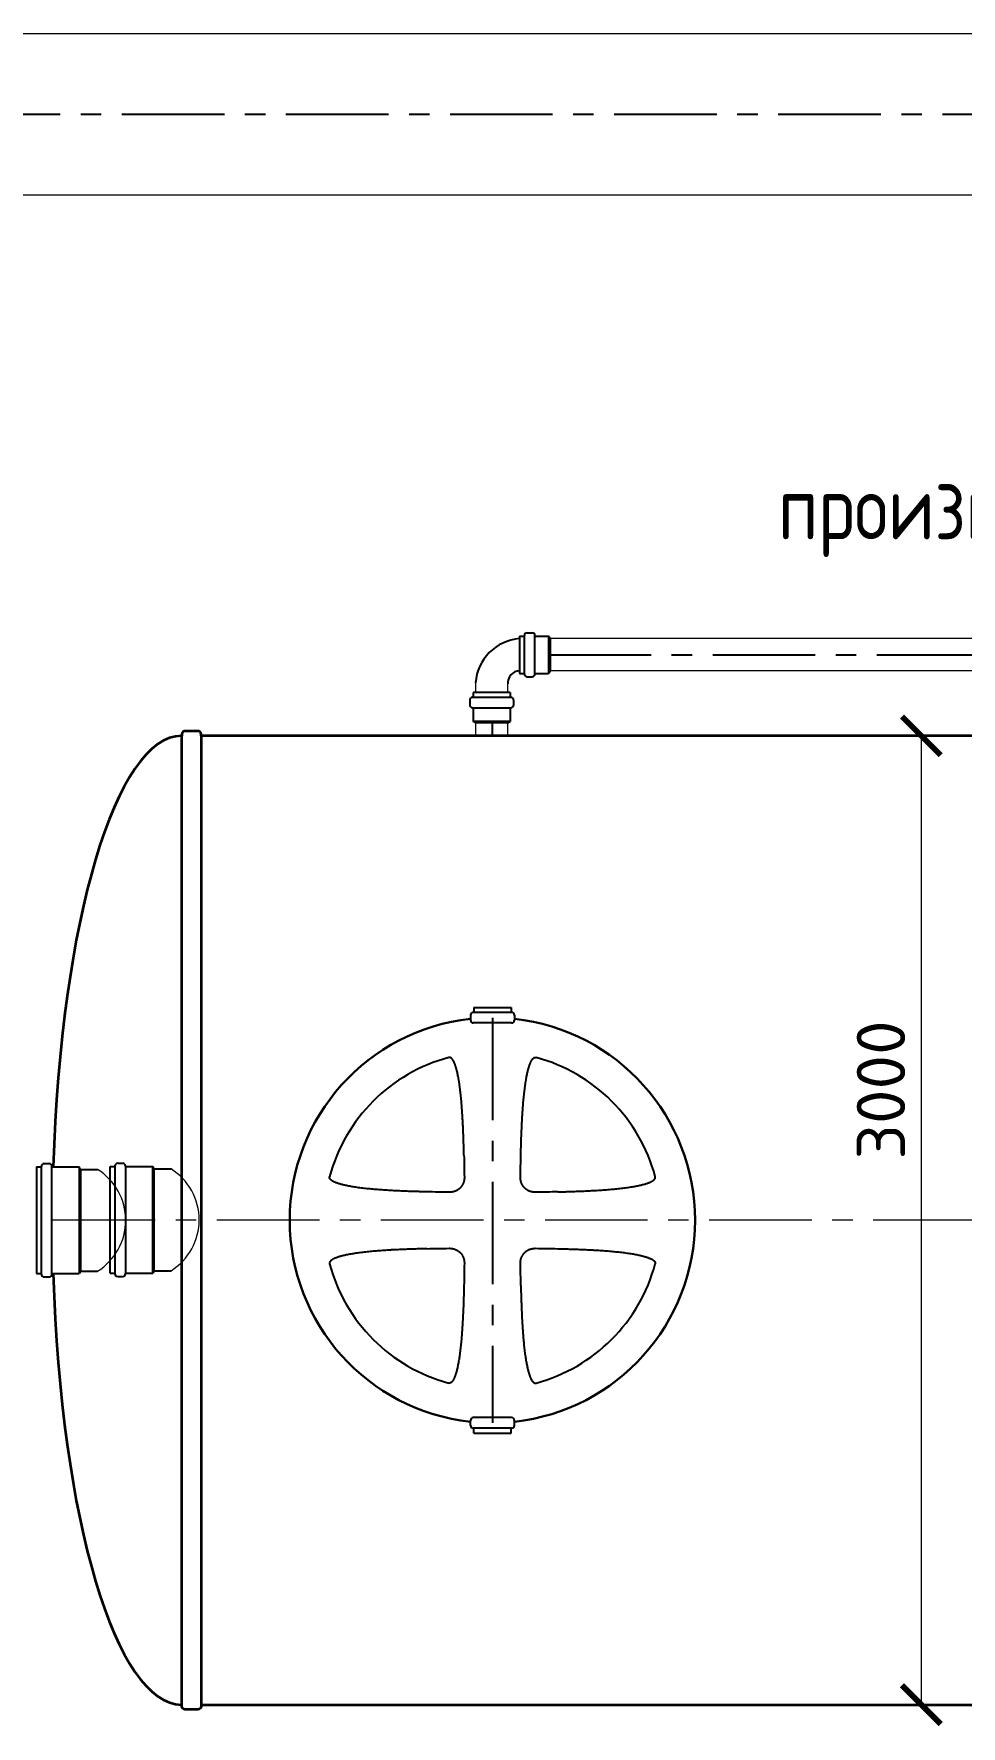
# Model space of a CAD drawing. Header units: millimetres. Extents: x 20530103 to 31271019, y 32092698 to 33532929.
# Drawn here: x 26673170 to 26676040, y 33058538 to 33063779 of the extents above; entities that cross this region are included whole.
import ezdxf

# ---------------------------------------------------------------- set-up
doc = ezdxf.new("R2010")
doc.units = ezdxf.units.MM
doc.linetypes.add('осевая', pattern=[50.8, 31.75, -6.35, 6.35, -6.35])
doc.layers.add('Mitat', color=1, linetype='Continuous')
doc.layers.add('Системный слой', color=7, linetype='Continuous')
doc.styles.add('ARTEM Arial', font='simplex.shx')
doc.styles.add('GOST 2.304', font='GOST.TTF')
doc.dimstyles.new('ARTEM', dxfattribs={"dimtxt": 70, "dimasz": 50, "dimexe": 35, "dimexo": 15, "dimgap": 10, "dimtad": 1, "dimdec": 0, "dimtxsty": 'ARTEM Arial', "dimcen": 2.5, "dimclrd": 7, "dimclre": 7, "dimclrt": 7, "dimadec": 0, "dimazin": 0, "dimtfac": 1, "dimtdec": 0, "dimtmove": 0, "dimatfit": 3, "dimfxl": 1, "dimlwd": 15, "dimlwe": 15, "dimarcsym": 0})

# ---------------------------------------------------------------- blocks, each defined once
blk = doc.blocks.new('_ArchTick')
at = {"color": 0, "linetype": 'ByBlock', "const_width": 0.15}
blk.add_lwpolyline([(-0.5, -0.5), (0.5, 0.5)], dxfattribs=at)
blk = doc.blocks.new('*D190')
at = {"color": 7, "lineweight": 15, "transparency": 16777216}
for p, q in [((26673702.4, 33061604.8), (26675966.7, 33061604.8)), ((26675916.7, 33061604.8), (26675916.7, 33058604.8)), ((26673702.4, 33058604.8), (26675966.7, 33058604.8))]:
    blk.add_line(p, q, dxfattribs=at)
at = {"color": 7, "lineweight": 15, "transparency": 16777216, "xscale": 120, "yscale": 120, "zscale": 120}
for p, rotation in [((26675916.7, 33061604.8), 90), ((26675916.7, 33058604.8), 270)]:
    blk.add_blockref('_ArchTick', p, dxfattribs=dict(at, rotation=rotation))
at = {"color": 7, "lineweight": 20, "transparency": 16777216, "insert": (26675791.7, 33060508.4), "char_height": 150, "attachment_point": 5, "rotation": 90, "style": 'ARTEM Arial'}
blk.add_mtext('3000', dxfattribs=at)

msp = doc.modelspace()

# ---------------------------------------------------------------- linework, layer by layer
at = {"lineweight": 20}
for p, q in [((26698252.0288, 33063778.5089), (26671317.9183, 33063778.5089)), ((26698252.0288, 33063278.5089), (26671317.9183, 33063278.5089)), ((26694061.6339, 33061906.052), (26674767.1722, 33061906.0829)), ((26694061.6043, 33061806.12), (26674767.3198, 33061806.0972)), ((26674536.8192, 33061768.6586), (26674536.8192, 33061739.3505)), ((26674636.678, 33061739.3505), (26674636.6648, 33061769.1767)), ((26674536.8186, 33061645.0549), (26674536.8186, 33061604.8293)), ((26674636.3674, 33061604.8293), (26674636.3458, 33061645.0549)), ((26674539.1106, 33060763.56), (26674539.1106, 33060763.56)), ((26674638.0065, 33060763.56), (26674638.0065, 33060763.56)), ((26674539.1106, 33059446.1033), (26674539.1106, 33059446.1033)), ((26674638.0065, 33059446.1033), (26674638.0065, 33059446.1033))]:
    msp.add_line(p, q, dxfattribs=at)
at = {"color": 1, "linetype": 'осевая', "lineweight": 25, "ltscale": 10}
for p, q in [((26699159.3964, 33063528.5089), (26670331.8762, 33063528.5089)), ((26674762.8742, 33061856.0842), (26694061.6043, 33061856.0561)), ((26674589.1106, 33061604.8293), (26674589.1106, 33061645.0549)), ((26674588.9958, 33060732.2061), (26674588.9958, 33059477.4573))]:
    msp.add_line(p, q, dxfattribs=at)
at = {"color": 7, "lineweight": 25}
for p, q in [((26674673.0242, 33061913.5273), (26674673.0242, 33061798.1273)), ((26674673.0242, 33061913.5273), (26674688.0242, 33061913.5273)), ((26674688.0242, 33061796.5273), (26674688.0242, 33061915.1273)), ((26674696.7242, 33061923.8273), (26674712.0242, 33061923.8273)), ((26674720.7242, 33061796.5273), (26674720.7242, 33061915.1273)), ((26674720.7242, 33061913.5273), (26674762.8742, 33061913.5273)), ((26674767.3198, 33061905.8273), (26674762.8742, 33061913.5273)), ((26674673.0242, 33061798.1273), (26674688.0242, 33061798.1273)), ((26674720.7242, 33061798.1273), (26674762.8742, 33061798.1273)), ((26674767.3198, 33061805.8273), (26674762.8742, 33061798.1273)), ((26674696.7242, 33061787.8273), (26674712.0242, 33061787.8273)), ((26674518.6995, 33061715.6505), (26674518.6995, 33061700.3505)), ((26674527.3995, 33061724.3505), (26674645.9995, 33061724.3505)), ((26674527.3995, 33061691.6505), (26674645.9995, 33061691.6505)), ((26674644.3995, 33061739.3505), (26674528.9995, 33061739.3505)), ((26674528.9995, 33061739.3505), (26674528.9995, 33061724.3505)), ((26674528.9995, 33061691.6505), (26674528.9995, 33061649.5005)), ((26674644.3995, 33061739.3505), (26674644.3995, 33061724.3505)), ((26674644.3995, 33061691.6505), (26674644.3995, 33061649.5005)), ((26674654.6995, 33061715.6505), (26674654.6995, 33061700.3505)), ((26674536.6995, 33061645.0549), (26674528.9995, 33061649.5005)), ((26674636.6995, 33061645.0549), (26674644.3995, 33061649.5005)), ((26674648.4106, 33060748.56), (26674529.8106, 33060748.56)), ((26674531.4106, 33060763.56), (26674646.8106, 33060763.56)), ((26674531.4106, 33060763.56), (26674531.4106, 33060748.56)), ((26674646.8106, 33060763.56), (26674646.8106, 33060748.56)), ((26674521.1106, 33060739.86), (26674521.1106, 33060724.56)), ((26674648.4106, 33060715.86), (26674529.8106, 33060715.86)), ((26674657.1106, 33060739.86), (26674657.1106, 33060724.56)), ((26673201.6055, 33060280.3277), (26673216.9055, 33060280.3277)), ((26673429.1959, 33060281.648), (26673444.4959, 33060281.648)), ((26673177.9055, 33060270.0277), (26673177.9055, 33059939.6277)), ((26673177.9055, 33060270.0277), (26673192.9055, 33060270.0277)), ((26673192.9055, 33059938.0277), (26673192.9055, 33060271.6277)), ((26673225.6055, 33059938.0277), (26673225.6055, 33060271.6277)), ((26673225.6055, 33060270.0277), (26673309.9055, 33060270.0277)), ((26673314.3511, 33060262.3277), (26673309.9055, 33060270.0277)), ((26673314.3511, 33060262.3277), (26673366.5643, 33060262.3277)), ((26673405.4959, 33059940.948), (26673405.4959, 33060271.348)), ((26673405.4959, 33060271.348), (26673420.4959, 33060271.348)), ((26673420.4959, 33060272.948), (26673420.4959, 33059939.348)), ((26673453.1959, 33060272.948), (26673453.1959, 33059939.348)), ((26673453.1959, 33060271.348), (26673537.4959, 33060271.348)), ((26673541.9415, 33060263.648), (26673537.4959, 33060271.348)), ((26673541.9415, 33060263.648), (26673594.1547, 33060263.648)), ((26673177.9055, 33059939.6277), (26673192.9055, 33059939.6277)), ((26673201.6055, 33059929.3277), (26673216.9055, 33059929.3277)), ((26673225.6055, 33059939.6277), (26673309.9055, 33059939.6277)), ((26673314.3511, 33059947.3277), (26673309.9055, 33059939.6277)), ((26673314.3511, 33059947.3277), (26673366.5643, 33059947.3277)), ((26673405.4959, 33059940.948), (26673420.4959, 33059940.948)), ((26673429.1959, 33059930.648), (26673444.4959, 33059930.648)), ((26673453.1959, 33059940.948), (26673537.4959, 33059940.948)), ((26673541.9415, 33059948.648), (26673537.4959, 33059940.948)), ((26673541.9415, 33059948.648), (26673594.1547, 33059948.648)), ((26674648.4106, 33059493.8033), (26674529.8106, 33059493.8033)), ((26674521.1106, 33059469.8033), (26674521.1106, 33059485.1033)), ((26674648.4106, 33059461.1033), (26674529.8106, 33059461.1033)), ((26674531.4106, 33059446.1033), (26674531.4106, 33059461.1033)), ((26674531.4106, 33059446.1033), (26674646.8106, 33059446.1033)), ((26674646.8106, 33059446.1033), (26674646.8106, 33059461.1033)), ((26674657.1106, 33059469.8033), (26674657.1106, 33059485.1033))]:
    msp.add_line(p, q, dxfattribs=at)
at = {"color": 1, "linetype": 'осевая', "lineweight": 15, "ltscale": 10}
msp.add_line((26673227.9068, 33060106.2149), (26692738.0407, 33060103.3728), dxfattribs=at)
at = {"lineweight": 35}
for points in [[(26673637.3887, 33061619.8309, 0.414213562), (26673627.3887, 33061609.8309), (26673627.3887, 33061604.8293)], [(26673687.3887, 33061604.8309), (26673687.3887, 33061609.8309, 0.414213562), (26673677.3887, 33061619.8309), (26673637.3887, 33061619.8309)], [(26673637.3887, 33058589.8276, -0.414213562), (26673627.3887, 33058599.8276), (26673627.3887, 33058604.8293)], [(26673687.3887, 33058604.8276), (26673687.3887, 33058599.8276, -0.414213562), (26673677.3887, 33058589.8276), (26673637.3887, 33058589.8276)]]:
    msp.add_lwpolyline(points, format="xyb", dxfattribs=at)
for points in [[(26673627.3887, 33058604.8293), (26673627.3887, 33061604.8293)], [(26680769.1719, 33061604.8293), (26673687.3887, 33061604.8293)], [(26674536.2233, 33061604.8293), (26673687.3887, 33061604.8293)], [(26673687.3887, 33061604.8293), (26673687.3887, 33058604.8293)], [(26673687.3887, 33058604.8293), (26680769.1719, 33058604.8293)]]:
    msp.add_lwpolyline(points, dxfattribs=at)
at = {"color": 7, "lineweight": 25}
for centre, radius, start, end in [((26674684.488, 33061758.2356), 148.0363, 94.4413999, 175.9625373), ((26674696.7242, 33061915.1273), 8.7, 90, 180), ((26674712.0242, 33061915.1273), 8.7, 0, 90), ((26674673.3195, 33061769.1767), 36.6547, 90.3663813, 185.2609479), ((26674696.7242, 33061796.5273), 8.7, 180, 270), ((26674712.0242, 33061796.5273), 8.7, 270, 0), ((26674527.3995, 33061715.6505), 8.7, 90, 180), ((26674527.3995, 33061700.3505), 8.7, 180, 270), ((26674645.9995, 33061715.6505), 8.7, 0, 90), ((26674645.9995, 33061700.3505), 8.7, 270, 0), ((26674529.8106, 33060739.86), 8.7, 90, 180), ((26674648.4106, 33060739.86), 8.7, 0, 90), ((26674529.8106, 33060724.56), 8.7, 180, 270), ((26674648.4106, 33060724.56), 8.7, 270, 0), ((26673201.6055, 33060271.6277), 8.7, 90, 180), ((26673216.9055, 33060271.6277), 8.7, 0, 90), ((26673429.1959, 33060272.948), 8.7, 90, 180), ((26673444.4959, 33060272.948), 8.7, 0, 90), ((26673201.6055, 33059938.0277), 8.7, 180, 270), ((26673216.9055, 33059938.0277), 8.7, 270, 0), ((26673429.1959, 33059939.348), 8.7, 180, 270), ((26673444.4959, 33059939.348), 8.7, 270, 0), ((26674529.8106, 33059485.1033), 8.7, 90, 180), ((26674648.4106, 33059485.1033), 8.7, 0, 90), ((26674529.8106, 33059469.8033), 8.7, 180, 270), ((26674648.4106, 33059469.8033), 8.7, 270, 0)]:
    msp.add_arc(centre, radius, start, end, dxfattribs=at)
at = {"lineweight": 20}
for centre in [(26673268.0763, 33060104.8277), (26673495.6667, 33060106.148)]:
    msp.add_arc(centre, 185.7583, 302.018598, 57.981402, dxfattribs=at)
at = {"lineweight": 35}
for start_param, end_param in [(0, 1.460440183), (1.68115458, 3.141592654)]:
    msp.add_ellipse((26673627.3887, 33060104.8293), major_axis=(0, 1500), ratio=0.266666667, start_param=start_param, end_param=end_param, dxfattribs=at)
at = {"layer": 'Mitat', "color": 7, "lineweight": 25}
for p, q in [((26674762.8742, 33061913.5273), (26674762.8742, 33061798.1273)), ((26674767.3198, 33061905.8273), (26674767.3198, 33061805.8273)), ((26674644.3995, 33061649.5005), (26674528.9995, 33061649.5005)), ((26674636.6995, 33061645.0549), (26674536.6995, 33061645.0549)), ((26673309.9055, 33060270.0277), (26673309.9055, 33059939.6277)), ((26673314.3511, 33060262.3277), (26673314.3511, 33059947.3277)), ((26673537.4959, 33059940.948), (26673537.4959, 33060271.348)), ((26673541.9415, 33059948.648), (26673541.9415, 33060263.648))]:
    msp.add_line(p, q, dxfattribs=at)
at = {"layer": 'Системный слой', "color": 7, "lineweight": 30}
for start, end in [(96.2118654, 263.7881346), (276.2329588, 83.7670412)]:
    msp.add_arc((26674588.9958, 33060104.8317), 627.3744, start, end, dxfattribs=at)
at = {"layer": 'Системный слой', "color": 7, "lineweight": 25}
for start, end in [(104.9942803, 165.0057197), (14.9942803, 75.0057197), (194.9942803, 255.0057197), (284.9942803, 345.0057197)]:
    msp.add_arc((26674588.9958, 33060104.8317), 521.8345, start, end, dxfattribs=at)
at = {"layer": 'Системный слой', "color": 7, "lineweight": 25, "extrusion": (0, 0, -1)}
for centre, major_axis, start_param, end_param in [((26673413.1323, 33060104.8317), (0, -3187.0365), -1.634238642, -1.612784394), ((26675764.8593, 33060104.8317), (0, 3187.0365), -1.52880826, -1.507354011), ((26674588.9958, 33061280.6952), (-3187.0365, 0), -1.52880826, -1.507354011), ((26674588.9958, 33061280.6952), (-3187.0365, 0), -1.634238642, -1.612784394), ((26674588.9958, 33058928.9682), (3187.0365, 0), -1.634238642, -1.612784394), ((26674588.9958, 33058928.9682), (3187.0365, 0), -1.52880826, -1.507354011), ((26673413.1323, 33060104.8317), (0, -3187.0365), -1.52880826, -1.507354011), ((26675764.8593, 33060104.8317), (0, 3187.0365), -1.634238642, -1.612784394)]:
    msp.add_ellipse(centre, major_axis=major_axis, ratio=0.342020143, start_param=start_param, end_param=end_param, dxfattribs=at)
at = {"layer": 'Системный слой', "color": 7, "lineweight": 25}
for points, knots in [([(26674500.9701, 33060306.8891), (26674500.8526, 33060312.2931), (26674500.5981, 33060323.2156), (26674500.1517, 33060339.8154), (26674499.7134, 33060353.9289), (26674499.3116, 33060365.5129), (26674498.9783, 33060374.4319), (26674498.5704, 33060384.5627), (26674498.072, 33060395.8957), (26674497.4591, 33060408.4672), (26674496.8275, 33060420.1379), (26674496.1904, 33060430.8621), (26674495.5641, 33060440.5901), (26674494.8835, 33060450.3345), (26674494.148, 33060460.0353), (26674493.3573, 33060469.6394), (26674492.5137, 33060479.0738), (26674491.6132, 33060488.3458), (26674490.6591, 33060497.3898), (26674489.6477, 33060506.2125), (26674488.5844, 33060514.7479), (26674487.4575, 33060523.0674), (26674486.2742, 33060531.0909), (26674485.0345, 33060538.8009), (26674483.7667, 33060546.0305), (26674482.4642, 33060552.8431), (26674481.1522, 33060559.1346), (26674479.8246, 33060564.9685), (26674478.5162, 33060570.2421), (26674477.1968, 33060575.1203), (26674475.8833, 33060579.5677), (26674474.5667, 33060583.6385), (26674473.3068, 33060587.1952), (26674472.0875, 33060590.3402), (26674470.9466, 33060593.0317), (26674469.8642, 33060595.3666), (26674468.8855, 33060597.3044), (26674467.963, 33060598.9855), (26674467.0994, 33060600.4347), (26674466.2698, 33060601.7136), (26674465.5178, 33060602.7794), (26674464.828, 33060603.6808), (26674464.218, 33060604.4186), (26674463.6665, 33060605.0373), (26674463.1886, 33060605.5376), (26674462.7501, 33060605.9677), (26674462.3421, 33060606.3432), (26674461.9465, 33060606.6842), (26674461.5759, 33060606.9832), (26674461.2253, 33060607.248), (26674460.8907, 33060607.4847), (26674460.5552, 33060607.7063), (26674460.1726, 33060607.9408), (26674459.7362, 33060608.1834), (26674459.2464, 33060608.4223), (26674458.7476, 33060608.6314), (26674458.1785, 33060608.8302), (26674457.4772, 33060609.0169), (26674456.6589, 33060609.1448), (26674455.8756, 33060609.1734), (26674455.0965, 33060609.1246), (26674454.4952, 33060609.0263), (26674454.0922, 33060608.9272), (26674453.9854, 33060608.8986)], [0, 0, 0, 0, 3.294371593, 6.658591543, 10.121592742, 11.902893978, 13.727107621, 15.565805849, 18.089199056, 20.650882172, 23.250738132, 25.227924631, 27.214477482, 29.207844676, 31.198515859, 33.161938964, 35.100748787, 36.992852426, 38.863010201, 40.668912645, 42.432709704, 44.134311819, 45.815956245, 47.406319509, 48.925529492, 50.321905425, 51.666805829, 52.875385207, 53.998684122, 55.003566013, 55.973887457, 56.834853186, 57.62025208, 58.285214561, 58.906539433, 59.421026718, 59.87309663, 60.246258994, 60.602155426, 60.908040864, 61.180306665, 61.401463481, 61.604047946, 61.767516676, 61.910185432, 62.028901262, 62.144789761, 62.250718136, 62.349589011, 62.437155671, 62.520316699, 62.60098611, 62.683376543, 62.794473772, 62.904935231, 63.013803366, 63.122506405, 63.271682214, 63.457840141, 63.633238455, 63.754365664, 63.934896432, 64, 64, 64, 64]), ([(26674677.0215, 33060306.8891), (26674677.139, 33060312.2941), (26674677.3937, 33060323.2233), (26674677.8407, 33060339.8421), (26674678.2799, 33060353.983), (26674678.6832, 33060365.6008), (26674679.018, 33060374.5545), (26674679.3855, 33060383.671), (26674679.7879, 33060392.921), (26674680.2306, 33060402.343), (26674680.7156, 33060411.8877), (26674681.2468, 33060421.5447), (26674681.826, 33060431.2647), (26674682.4575, 33060441.0371), (26674683.1436, 33060450.8223), (26674683.8849, 33060460.5582), (26674684.6817, 33060470.1917), (26674685.5315, 33060479.6478), (26674686.4381, 33060488.9355), (26674687.3985, 33060497.9891), (26674688.4162, 33060506.817), (26674689.486, 33060515.3533), (26674690.6196, 33060523.6712), (26674691.8099, 33060531.6907), (26674693.0571, 33060539.3949), (26674694.3322, 33060546.6151), (26674695.6419, 33060553.4149), (26674696.9604, 33060559.6885), (26674698.2936, 33060565.4994), (26674699.6057, 33060570.7433), (26674700.9272, 33060575.5866), (26674702.2405, 33060579.9937), (26674703.5548, 33060584.0203), (26674704.8092, 33060587.5291), (26674706.0201, 33060590.6244), (26674707.1498, 33060593.2666), (26674708.219, 33060595.5545), (26674709.1831, 33060597.4495), (26674710.0903, 33060599.0923), (26674710.9389, 33060600.5092), (26674711.7549, 33060601.762), (26674712.4958, 33060602.8089), (26674713.1766, 33060603.697), (26674713.7805, 33060604.4265), (26674714.3277, 33060605.0401), (26674714.8037, 33060605.5383), (26674715.2415, 33060605.9677), (26674715.6495, 33060606.3432), (26674716.0451, 33060606.6842), (26674716.4157, 33060606.9832), (26674716.7663, 33060607.248), (26674717.1009, 33060607.4847), (26674717.4364, 33060607.7063), (26674717.819, 33060607.9408), (26674718.2554, 33060608.1834), (26674718.7452, 33060608.4223), (26674719.244, 33060608.6314), (26674719.8131, 33060608.8302), (26674720.5144, 33060609.0169), (26674721.3327, 33060609.1448), (26674722.116, 33060609.1734), (26674722.8951, 33060609.1246), (26674723.4964, 33060609.0263), (26674723.8994, 33060608.9272), (26674724.0062, 33060608.8986)], [0, 0, 0, 0, 3.346521523, 6.766848111, 10.291529456, 12.106470403, 13.966728464, 15.842272064, 17.760328852, 19.705723419, 21.69055137, 23.687494739, 25.705597318, 27.732687694, 29.765616249, 31.795275715, 33.795524463, 35.769580702, 37.694348858, 39.596138923, 41.431300907, 43.222956688, 44.950627594, 46.657892926, 48.271860481, 49.813092722, 51.228677476, 52.591624534, 53.814670765, 54.950110731, 55.963708116, 56.941680685, 57.807328827, 58.595452265, 59.260387204, 59.880783117, 60.393123522, 60.842570583, 61.213061508, 61.566814526, 61.871519207, 62.143339222, 62.364995754, 62.568380645, 62.733224655, 62.877533629, 62.998105508, 63.115804117, 63.223385704, 63.323799493, 63.412733256, 63.497193458, 63.579124045, 63.662802909, 63.775637351, 63.887825457, 63.998394772, 64.108795928, 64.260302258, 64.449368862, 64.627507815, 64.750527631, 64.933879172, 65, 65, 65, 65]), ([(26674386.9384, 33060192.8574), (26674381.8113, 33060192.9688), (26674371.4308, 33060193.2099), (26674358.3755, 33060193.5574), (26674346.0737, 33060193.9206), (26674332.8767, 33060194.3466), (26674315.727, 33060194.9779), (26674297.5118, 33060195.7638), (26674281.5955, 33060196.562), (26674268.7686, 33060197.2844), (26674258.1554, 33060197.9397), (26674248.1646, 33060198.6109), (26674238.5184, 33060199.3138), (26674228.9405, 33060200.071), (26674219.4915, 33060200.8816), (26674210.1718, 33060201.7496), (26674201.0424, 33060202.6728), (26674192.1043, 33060203.6546), (26674183.4187, 33060204.6914), (26674174.9268, 33060205.7934), (26674166.7113, 33060206.9542), (26674158.7963, 33060208.1734), (26674151.346, 33060209.4248), (26674144.3018, 33060210.7148), (26674137.7692, 33060212.0195), (26674131.6892, 33060213.3446), (26674126.1657, 33060214.657), (26674121.0368, 33060215.9857), (26674116.3427, 33060217.3138), (26674112.0327, 33060218.6494), (26674108.2503, 33060219.9335), (26674104.8918, 33060221.1817), (26674102.0045, 33060222.3557), (26674099.4903, 33060223.4745), (26674097.3951, 33060224.4915), (26674095.5732, 33060225.4534), (26674094.0014, 33060226.3558), (26674092.6164, 33060227.223), (26674091.4647, 33060228.0084), (26674090.4925, 33060228.7283), (26674089.6984, 33060229.3645), (26674089.0335, 33060229.9396), (26674088.4971, 33060230.4372), (26674088.0363, 33060230.894), (26674087.6334, 33060231.32), (26674087.2668, 33060231.7344), (26674086.9446, 33060232.1242), (26674086.6591, 33060232.4941), (26674086.4042, 33060232.8475), (26674086.1666, 33060233.201), (26674085.9177, 33060233.6013), (26674085.6628, 33060234.0549), (26674085.4142, 33060234.5604), (26674085.1996, 33060235.0704), (26674084.9981, 33060235.6459), (26674084.8108, 33060236.3495), (26674084.6827, 33060237.1686), (26674084.6541, 33060237.9519), (26674084.7029, 33060238.731), (26674084.8012, 33060239.3323), (26674084.9003, 33060239.7353), (26674084.9289, 33060239.8421)], [0, 0, 0, 0, 3.027650468, 6.130094995, 7.711356257, 10.29572092, 13.929306235, 17.85218495, 21.075847564, 23.356555589, 25.454567181, 27.369742625, 29.28457001, 31.181263092, 33.060102395, 34.9034142, 36.729230748, 38.501690757, 40.23857242, 41.92187162, 43.587415304, 45.168284004, 46.68244492, 48.080640478, 49.429669018, 50.648001517, 51.784220094, 52.805921168, 53.793742901, 54.673451645, 55.478236634, 56.16329273, 56.804669619, 57.338102874, 57.808295994, 58.19735665, 58.567881964, 58.885924914, 59.167818492, 59.395947779, 59.604956454, 59.772793989, 59.918929675, 60.040332083, 60.158922171, 60.267662997, 60.369344164, 60.459616107, 60.545401758, 60.628156765, 60.712315906, 60.824376076, 60.935003164, 61.043224388, 61.1494624, 61.294441349, 61.47478319, 61.644699639, 61.762041656, 61.936931263, 62, 62, 62, 62]), ([(26674502.2022, 33060238.6099), (26674502.2144, 33060237.7632), (26674502.1985, 33060236.088), (26674502.0537, 33060233.5799), (26674501.7869, 33060231.0861), (26674501.3922, 33060228.5905), (26674500.8664, 33060226.1065), (26674500.21, 33060223.6531), (26674499.4255, 33060221.247), (26674498.5179, 33060218.9041), (26674497.4948, 33060216.6396), (26674496.3657, 33060214.4663), (26674495.1402, 33060212.3927), (26674493.825, 33060210.4199), (26674492.4335, 33060208.5581), (26674490.9824, 33060206.8169), (26674489.4984, 33060205.2123), (26674487.9957, 33060203.741), (26674486.4877, 33060202.3988), (26674484.8435, 33060201.065), (26674483.1578, 33060199.8313), (26674481.3914, 33060198.6681), (26674479.7984, 33060197.7187), (26674477.9584, 33060196.7216), (26674475.8182, 33060195.6903), (26674473.2994, 33060194.6601), (26674470.7428, 33060193.7883), (26674468.5644, 33060193.1785), (26674466.2652, 33060192.6408), (26674463.6909, 33060192.1633), (26674460.7282, 33060191.8064), (26674457.8538, 33060191.6308), (26674456.0943, 33060191.6126), (26674455.2176, 33060191.6252)], [0, 0, 0, 0, 1.160826542, 2.293622235, 3.435630275, 4.588755852, 5.746246171, 6.905347908, 8.06046894, 9.206890964, 10.341223549, 11.457239469, 12.554235135, 13.633163251, 14.697615427, 15.730559355, 16.730574568, 17.684561251, 18.60488317, 19.490060894, 20.578622657, 21.45991575, 22.381037453, 23.113318507, 24.320591035, 25.627436737, 26.832375655, 28.012840773, 28.720001051, 30.061885846, 31.592299148, 32.799070777, 34, 34, 34, 34]), ([(26674722.774, 33060191.6252), (26674721.9273, 33060191.6131), (26674720.2521, 33060191.629), (26674717.7441, 33060191.7738), (26674715.2502, 33060192.0406), (26674712.7546, 33060192.4353), (26674710.2707, 33060192.9611), (26674707.8172, 33060193.6175), (26674705.4111, 33060194.402), (26674703.0682, 33060195.3096), (26674700.8037, 33060196.3326), (26674698.6304, 33060197.4618), (26674696.5568, 33060198.6873), (26674694.584, 33060200.0025), (26674692.7222, 33060201.3939), (26674690.981, 33060202.8451), (26674689.3764, 33060204.3291), (26674687.9051, 33060205.8318), (26674686.5629, 33060207.3398), (26674685.2291, 33060208.984), (26674683.9954, 33060210.6697), (26674682.8322, 33060212.4361), (26674681.8828, 33060214.0291), (26674680.8857, 33060215.8691), (26674679.8544, 33060218.0093), (26674678.8242, 33060220.5281), (26674677.9524, 33060223.0847), (26674677.3426, 33060225.2631), (26674676.8049, 33060227.5623), (26674676.3274, 33060230.1366), (26674675.9705, 33060233.0993), (26674675.7949, 33060235.9737), (26674675.7768, 33060237.7331), (26674675.7894, 33060238.6099)], [0, 0, 0, 0, 1.160826542, 2.293622235, 3.435630275, 4.588755852, 5.746246171, 6.905347908, 8.06046894, 9.206890964, 10.341223549, 11.457239469, 12.554235135, 13.633163251, 14.697615427, 15.730559355, 16.730574568, 17.684561251, 18.60488317, 19.490060894, 20.578622657, 21.45991575, 22.381037453, 23.113318507, 24.320591035, 25.627436737, 26.832375655, 28.012840773, 28.720001051, 30.061885846, 31.592299148, 32.799070777, 34, 34, 34, 34]), ([(26674791.0532, 33060192.8574), (26674796.2997, 33060192.9714), (26674806.9172, 33060193.2184), (26674820.2678, 33060193.5753), (26674832.8332, 33060193.9489), (26674846.2882, 33060194.3869), (26674863.7494, 33060195.0367), (26674882.2694, 33060195.8467), (26674898.4242, 33060196.6698), (26674911.4131, 33060197.4144), (26674922.1294, 33060198.0885), (26674932.1972, 33060198.7782), (26674941.8977, 33060199.4995), (26674951.5149, 33060200.2758), (26674960.9819, 33060201.1057), (26674970.3028, 33060201.9931), (26674979.415, 33060202.9355), (26674988.3218, 33060203.9365), (26674996.9603, 33060204.9919), (26675005.3954, 33060206.1127), (26675013.5452, 33060207.2922), (26675021.388, 33060208.5303), (26675028.7569, 33060209.7996), (26675035.7119, 33060211.1065), (26675042.1463, 33060212.426), (26675048.1204, 33060213.7638), (26675053.529, 33060215.0854), (26675058.5365, 33060216.4202), (26675063.1044, 33060217.7511), (26675067.286, 33060219.0864), (26675070.9397, 33060220.3657), (26675074.1705, 33060221.6048), (26675076.9347, 33060222.7653), (26675079.3315, 33060223.8668), (26675081.3188, 33060224.8632), (26675083.0409, 33060225.8022), (26675084.5231, 33060226.6807), (26675085.8285, 33060227.5242), (26675086.9134, 33060228.2874), (26675087.8285, 33060228.9862), (26675088.5748, 33060229.6026), (26675089.1986, 33060230.1584), (26675089.701, 33060230.6382), (26675090.1318, 33060231.0774), (26675090.5073, 33060231.4854), (26675090.8483, 33060231.881), (26675091.1473, 33060232.2516), (26675091.4121, 33060232.6022), (26675091.6488, 33060232.9368), (26675091.8704, 33060233.2723), (26675092.1049, 33060233.6549), (26675092.3475, 33060234.0913), (26675092.5865, 33060234.5811), (26675092.7955, 33060235.0799), (26675092.9943, 33060235.649), (26675093.181, 33060236.3503), (26675093.3089, 33060237.1686), (26675093.3375, 33060237.9519), (26675093.2887, 33060238.731), (26675093.1904, 33060239.3323), (26675093.0913, 33060239.7353), (26675093.0627, 33060239.8421)], [0, 0, 0, 0, 3.098261334, 6.270257389, 7.885873744, 10.522157945, 14.222087947, 18.211189336, 21.483219765, 23.791405021, 25.91055982, 27.839239887, 29.766287197, 31.670808361, 33.554373667, 35.397494967, 37.221268987, 38.987539178, 40.71587108, 42.387727128, 44.041242235, 45.608248555, 47.10728905, 48.48832759, 49.819500091, 51.017863675, 52.132794527, 53.131322562, 54.095468401, 54.950921967, 55.731333865, 56.392139341, 57.009564667, 57.52047847, 57.969135823, 58.33888725, 58.691132745, 58.993238407, 59.261550851, 59.478661932, 59.677208155, 59.836710997, 59.975491712, 60.090496101, 60.202763313, 60.305383036, 60.40116592, 60.485997168, 60.566559632, 60.644707497, 60.724522268, 60.832146527, 60.939155451, 61.044621355, 61.149927756, 61.294442138, 61.474782666, 61.644699745, 61.762041735, 61.936930934, 62, 62, 62, 62]), ([(26674386.9384, 33060016.8059), (26674381.8113, 33060016.6945), (26674371.4308, 33060016.4535), (26674358.3755, 33060016.106), (26674346.0737, 33060015.7428), (26674332.8767, 33060015.3168), (26674315.727, 33060014.6855), (26674297.5118, 33060013.8996), (26674281.5955, 33060013.1014), (26674268.7686, 33060012.379), (26674258.1554, 33060011.7237), (26674248.1646, 33060011.0525), (26674238.5184, 33060010.3496), (26674228.9405, 33060009.5924), (26674219.4915, 33060008.7817), (26674210.1718, 33060007.9138), (26674201.0424, 33060006.9906), (26674192.1043, 33060006.0087), (26674183.4187, 33060004.972), (26674174.9268, 33060003.87), (26674166.7113, 33060002.7092), (26674158.7963, 33060001.49), (26674151.346, 33060000.2386), (26674144.3018, 33059998.9486), (26674137.7692, 33059997.6439), (26674131.6892, 33059996.3188), (26674126.1657, 33059995.0064), (26674121.0368, 33059993.6777), (26674116.3427, 33059992.3496), (26674112.0327, 33059991.014), (26674108.2503, 33059989.7299), (26674104.8918, 33059988.4817), (26674102.0045, 33059987.3077), (26674099.4903, 33059986.1889), (26674097.3951, 33059985.1719), (26674095.5732, 33059984.21), (26674094.0014, 33059983.3076), (26674092.6164, 33059982.4404), (26674091.4647, 33059981.655), (26674090.4925, 33059980.9351), (26674089.6984, 33059980.2988), (26674089.0335, 33059979.7238), (26674088.4971, 33059979.2262), (26674088.0363, 33059978.7694), (26674087.6334, 33059978.3434), (26674087.2668, 33059977.929), (26674086.9446, 33059977.5391), (26674086.6591, 33059977.1693), (26674086.4042, 33059976.8159), (26674086.1666, 33059976.4623), (26674085.9177, 33059976.0621), (26674085.6628, 33059975.6085), (26674085.4142, 33059975.103), (26674085.1996, 33059974.593), (26674084.9981, 33059974.0175), (26674084.8108, 33059973.3139), (26674084.6827, 33059972.4948), (26674084.6541, 33059971.7115), (26674084.7029, 33059970.9324), (26674084.8012, 33059970.3311), (26674084.9003, 33059969.9281), (26674084.9289, 33059969.8213)], [0, 0, 0, 0, 3.027650466, 6.130094991, 7.711356252, 10.295720913, 13.929306225, 17.852184938, 21.07584755, 23.356555574, 25.454567165, 27.369742608, 29.284569992, 31.181263074, 33.060102377, 34.903414182, 36.72923073, 38.50169074, 40.238572403, 41.921871604, 43.587415288, 45.168283988, 46.682444905, 48.080640464, 49.429669005, 50.648001504, 51.784220082, 52.805921157, 53.793742891, 54.673451636, 55.478236627, 56.163292723, 56.804669613, 57.33810287, 57.80829599, 58.197356647, 58.567881962, 58.885924912, 59.167818491, 59.395947778, 59.604956454, 59.772793988, 59.918929674, 60.040332083, 60.15892217, 60.267662996, 60.369344163, 60.459616106, 60.545401757, 60.628156764, 60.712315905, 60.824376075, 60.935003163, 61.043224387, 61.1494624, 61.294441348, 61.474783189, 61.644699639, 61.762041656, 61.936931263, 62, 62, 62, 62]), ([(26674455.2176, 33060018.0381), (26674456.0643, 33060018.0503), (26674457.7395, 33060018.0344), (26674460.2475, 33060017.8896), (26674462.7414, 33060017.6228), (26674465.237, 33060017.2281), (26674467.721, 33060016.7023), (26674470.1744, 33060016.0459), (26674472.5805, 33060015.2614), (26674474.9234, 33060014.3538), (26674477.1879, 33060013.3308), (26674479.3611, 33060012.2016), (26674481.4348, 33060010.9761), (26674483.4064, 33060009.6617), (26674485.2604, 33060008.2762), (26674486.9802, 33060006.844), (26674488.5429, 33060005.4026), (26674490.1655, 33060003.7557), (26674491.6098, 33060002.1173), (26674493.0249, 33060000.3309), (26674494.3709, 33059998.4599), (26674495.7554, 33059996.2745), (26674496.907, 33059994.1806), (26674497.8993, 33059992.1523), (26674498.8227, 33059990.0207), (26674499.5612, 33059988.0053), (26674500.3037, 33059985.6791), (26674500.8411, 33059983.6653), (26674501.3104, 33059981.4427), (26674501.6753, 33059979.3529), (26674501.9949, 33059976.8307), (26674502.1923, 33059973.9281), (26674502.2158, 33059971.9944), (26674502.2022, 33059971.0535)], [0, 0, 0, 0, 1.160824505, 2.293619377, 3.435628046, 4.588756653, 5.746252086, 6.905357744, 8.060477574, 9.206889122, 10.341203147, 11.457204809, 12.554204619, 13.633169084, 14.695740988, 15.71706833, 16.69175045, 17.601108296, 18.876909107, 19.676174613, 20.71618965, 22.027068401, 23.21144584, 23.982011638, 25.113816219, 26.386624586, 26.915981655, 28.452958319, 29.235772501, 30.022225733, 31.353685786, 32.710829606, 34, 34, 34, 34]), ([(26674675.7894, 33059971.0535), (26674675.7772, 33059971.9002), (26674675.7931, 33059973.5754), (26674675.9379, 33059976.0834), (26674676.2047, 33059978.5773), (26674676.5994, 33059981.0729), (26674677.1252, 33059983.5568), (26674677.7816, 33059986.0103), (26674678.5661, 33059988.4164), (26674679.4737, 33059990.7593), (26674680.4968, 33059993.0238), (26674681.6259, 33059995.1971), (26674682.8514, 33059997.2707), (26674684.1666, 33059999.2435), (26674685.5581, 33060001.1053), (26674687.0092, 33060002.8464), (26674688.4932, 33060004.4511), (26674689.9959, 33060005.9224), (26674691.5039, 33060007.2646), (26674693.1481, 33060008.5984), (26674694.8338, 33060009.8321), (26674696.6002, 33060010.9953), (26674698.1932, 33060011.9447), (26674700.0332, 33060012.9418), (26674702.1734, 33060013.9731), (26674704.6922, 33060015.0033), (26674707.2488, 33060015.8751), (26674709.4272, 33060016.4849), (26674711.7264, 33060017.0226), (26674714.3007, 33060017.5001), (26674717.2634, 33060017.857), (26674720.1378, 33060018.0326), (26674721.8973, 33060018.0507), (26674722.774, 33060018.0381)], [0, 0, 0, 0, 1.160826542, 2.293622235, 3.435630275, 4.588755852, 5.746246171, 6.905347908, 8.06046894, 9.206890964, 10.341223549, 11.457239469, 12.554235135, 13.633163251, 14.697615427, 15.730559355, 16.730574568, 17.684561251, 18.60488317, 19.490060894, 20.578622657, 21.45991575, 22.381037453, 23.113318507, 24.320591035, 25.627436737, 26.832375655, 28.012840773, 28.720001051, 30.061885846, 31.592299148, 32.799070777, 34, 34, 34, 34]), ([(26674791.0532, 33060016.8059), (26674796.2997, 33060016.6919), (26674806.9172, 33060016.445), (26674820.2678, 33060016.0881), (26674832.8332, 33060015.7145), (26674846.2882, 33060015.2765), (26674863.7494, 33060014.6267), (26674882.2694, 33060013.8167), (26674898.4242, 33060012.9935), (26674911.4131, 33060012.249), (26674922.1294, 33060011.5749), (26674932.1972, 33060010.8852), (26674941.8977, 33060010.1639), (26674951.5149, 33060009.3875), (26674960.9819, 33060008.5576), (26674970.3028, 33060007.6703), (26674979.415, 33060006.7279), (26674988.3218, 33060005.7269), (26674996.9603, 33060004.6715), (26675005.3954, 33060003.5507), (26675013.5452, 33060002.3712), (26675021.388, 33060001.1331), (26675028.7569, 33059999.8638), (26675035.7119, 33059998.5569), (26675042.1463, 33059997.2374), (26675048.1204, 33059995.8995), (26675053.529, 33059994.578), (26675058.5365, 33059993.2431), (26675063.1044, 33059991.9123), (26675067.286, 33059990.5769), (26675070.9397, 33059989.2977), (26675074.1705, 33059988.0586), (26675076.9347, 33059986.8981), (26675079.3315, 33059985.7965), (26675081.3188, 33059984.8002), (26675083.0409, 33059983.8612), (26675084.5231, 33059982.9827), (26675085.8285, 33059982.1392), (26675086.9134, 33059981.3759), (26675087.8285, 33059980.6772), (26675088.5748, 33059980.0608), (26675089.1986, 33059979.505), (26675089.701, 33059979.0252), (26675090.1318, 33059978.586), (26675090.5073, 33059978.178), (26675090.8483, 33059977.7824), (26675091.1473, 33059977.4118), (26675091.4121, 33059977.0612), (26675091.6488, 33059976.7266), (26675091.8704, 33059976.3911), (26675092.1049, 33059976.0085), (26675092.3475, 33059975.5721), (26675092.5865, 33059975.0823), (26675092.7955, 33059974.5835), (26675092.9943, 33059974.0144), (26675093.181, 33059973.3131), (26675093.3089, 33059972.4948), (26675093.3375, 33059971.7115), (26675093.2887, 33059970.9324), (26675093.1904, 33059970.3311), (26675093.0913, 33059969.9281), (26675093.0627, 33059969.8213)], [0, 0, 0, 0, 3.098261337, 6.270257394, 7.88587375, 10.522157951, 14.222087953, 18.211189342, 21.483219771, 23.791405029, 25.91055983, 27.8392399, 29.766287214, 31.670808384, 33.554373694, 35.397494999, 37.221270799, 38.987539216, 40.715868525, 42.387727164, 44.041242269, 45.608248584, 47.107289074, 48.488327607, 49.819500103, 51.017863682, 52.13279453, 53.131322563, 54.0954684, 54.950921965, 55.731333862, 56.392139339, 57.009564665, 57.520478469, 57.969135823, 58.33888725, 58.691132745, 58.993238408, 59.261550851, 59.478661933, 59.677208155, 59.836710998, 59.975491713, 60.090496102, 60.202763313, 60.305383036, 60.40116592, 60.485997169, 60.566559633, 60.644707498, 60.724522269, 60.832146528, 60.939155452, 61.044621356, 61.149927757, 61.294442138, 61.474782667, 61.644699746, 61.762041735, 61.936930934, 62, 62, 62, 62]), ([(26674500.9701, 33059902.7743), (26674500.8509, 33059897.2928), (26674500.5928, 33059886.2262), (26674500.218, 33059872.328), (26674499.867, 33059860.6704), (26674499.5514, 33059850.9681), (26674499.1152, 33059838.6689), (26674498.5374, 33059824.1082), (26674497.7872, 33059807.6019), (26674497.0064, 33059792.6212), (26674496.2406, 33059779.5718), (26674495.5508, 33059768.8625), (26674494.8471, 33059758.8303), (26674494.1131, 33059749.1882), (26674493.3244, 33059739.643), (26674492.4835, 33059730.2676), (26674491.5865, 33059721.0548), (26674490.6365, 33059712.0697), (26674489.6302, 33059703.3058), (26674488.5729, 33059694.8286), (26674487.4532, 33059686.5669), (26674486.2782, 33059678.5997), (26674485.0477, 33059670.9428), (26674483.7898, 33059663.7606), (26674482.4978, 33059656.99), (26674481.1962, 33059650.7323), (26674479.8787, 33059644.924), (26674478.5789, 33059639.6649), (26674477.2671, 33059634.7929), (26674475.9593, 33059630.3426), (26674474.6465, 33059626.2616), (26674473.3872, 33059622.6861), (26674472.1658, 33059619.5165), (26674471.0195, 33059616.7965), (26674469.9296, 33059614.4319), (26674468.9412, 33059612.4647), (26674468.0079, 33059610.7561), (26674467.1336, 33059609.2832), (26674466.2939, 33059607.9852), (26674465.5338, 33059606.9057), (26674464.8376, 33059605.9944), (26674464.223, 33059605.2505), (26674463.6684, 33059604.6281), (26674463.1891, 33059604.1263), (26674462.7501, 33059603.6957), (26674462.3421, 33059603.3202), (26674461.9465, 33059602.9792), (26674461.5759, 33059602.6802), (26674461.2253, 33059602.4154), (26674460.8907, 33059602.1787), (26674460.5552, 33059601.9571), (26674460.1726, 33059601.7226), (26674459.7362, 33059601.48), (26674459.2464, 33059601.241), (26674458.7476, 33059601.032), (26674458.1785, 33059600.8331), (26674457.4772, 33059600.6465), (26674456.6589, 33059600.5186), (26674455.8756, 33059600.49), (26674455.0965, 33059600.5388), (26674454.4952, 33059600.6371), (26674454.0922, 33059600.7362), (26674453.9854, 33059600.7648)], [0, 0, 0, 0, 3.289425785, 6.641072506, 8.341944379, 10.288254271, 12.467463829, 15.730360375, 19.040042649, 22.396272394, 24.748617788, 26.901300285, 28.851790397, 30.799552599, 32.720392494, 34.616970036, 36.467565256, 38.296603138, 40.062485517, 41.78701453, 43.450467192, 45.094385097, 46.649301137, 48.134932472, 49.501134164, 50.817333387, 52.001691581, 53.103718779, 54.091658013, 55.046430083, 55.895776701, 56.672127723, 57.331893274, 57.949266326, 58.462051315, 58.913491524, 59.286860563, 59.642660821, 59.947992889, 60.219335302, 60.439132084, 60.640228459, 60.801979529, 60.942837132, 61.059697506, 61.173775908, 61.278050622, 61.375378074, 61.46157731, 61.543439091, 61.622847514, 61.703949805, 61.813310178, 61.922045176, 62.029212163, 62.136216983, 62.283062174, 62.466311413, 62.638969098, 62.758203699, 62.935913687, 63, 63, 63, 63]), ([(26674677.0215, 33059902.7743), (26674677.1381, 33059897.4101), (26674677.3907, 33059886.5671), (26674677.7565, 33059872.941), (26674678.0994, 33059861.4823), (26674678.4083, 33059851.9145), (26674678.8363, 33059839.7437), (26674679.4041, 33059825.2993), (26674680.1423, 33059808.8892), (26674680.9117, 33059793.9647), (26674681.6677, 33059780.9363), (26674682.3503, 33059770.2163), (26674683.0479, 33059760.1602), (26674683.7763, 33059750.4839), (26674684.5597, 33059740.8984), (26674685.3959, 33059731.4742), (26674686.289, 33059722.205), (26674687.236, 33059713.155), (26674688.2406, 33059704.3189), (26674689.2979, 33059695.7609), (26674690.4191, 33059687.4127), (26674691.5974, 33059679.3547), (26674692.8328, 33059671.6057), (26674694.0975, 33059664.3315), (26674695.3981, 33059657.4705), (26674696.7096, 33059651.1271), (26674698.0381, 33059645.2392), (26674699.3494, 33059639.9096), (26674700.6731, 33059634.9749), (26674701.9924, 33059630.4716), (26674703.3162, 33059626.3466), (26674704.5847, 33059622.7389), (26674705.8138, 33059619.5458), (26674706.9656, 33059616.8108), (26674708.0595, 33059614.4369), (26674709.0498, 33059612.4658), (26674709.9838, 33059610.756), (26674710.8581, 33059609.2831), (26674711.6977, 33059607.9851), (26674712.4578, 33059606.9056), (26674713.154, 33059605.9944), (26674713.7686, 33059605.2505), (26674714.3232, 33059604.6281), (26674714.8025, 33059604.1263), (26674715.2415, 33059603.6957), (26674715.6495, 33059603.3202), (26674716.0451, 33059602.9792), (26674716.4157, 33059602.6802), (26674716.7663, 33059602.4154), (26674717.1009, 33059602.1787), (26674717.4364, 33059601.9571), (26674717.819, 33059601.7226), (26674718.2554, 33059601.48), (26674718.7452, 33059601.241), (26674719.244, 33059601.032), (26674719.8131, 33059600.8331), (26674720.5144, 33059600.6465), (26674721.3327, 33059600.5186), (26674722.116, 33059600.49), (26674722.8951, 33059600.5388), (26674723.4964, 33059600.6371), (26674723.8994, 33059600.7362), (26674724.0062, 33059600.7648)], [0, 0, 0, 0, 3.218923136, 6.50682583, 8.178508276, 10.098302523, 12.252324325, 15.489576072, 18.779789971, 22.12274404, 24.473336148, 26.627827063, 28.584131871, 30.538173803, 32.467067938, 34.373013837, 36.235157188, 38.076608153, 39.857077487, 41.597492253, 43.278569694, 44.940532211, 46.513957966, 48.018144325, 49.402538406, 50.736545173, 51.936949418, 53.053666948, 54.053978732, 55.020167258, 55.878253101, 56.661608666, 57.325774799, 57.946675197, 58.461222986, 58.913538136, 59.286894357, 59.642684309, 59.948009353, 60.219346434, 60.439139687, 60.640232736, 60.801981719, 60.942838005, 61.059697972, 61.173776052, 61.278050575, 61.375377913, 61.461577123, 61.543438914, 61.622847383, 61.703949732, 61.813310168, 61.9220452, 62.029212193, 62.136216998, 62.283062174, 62.466311411, 62.638969098, 62.758203699, 62.935913687, 63, 63, 63, 63])]:
    msp.add_open_spline(points, degree=3, knots=knots, dxfattribs=at)

# ---------------------------------------------------------------- texts
at = {"lineweight": 20, "insert": (26675423.2666, 33062746.4101), "char_height": 200, "width": 3508.95414, "attachment_point": 1, "style": 'GOST 2.304'}
msp.add_mtext('\\pi918.17;ОТБ-60 (3,0х8,0), \\P\\pi49.688;производительностью 56-60 л/с', dxfattribs=at)

# ---------------------------------------------------------------- dimensions: what is measured, and where the dimension line sits
at = {"lineweight": 20}
dim = msp.add_linear_dim(base=(26675916.677, 33058604.8293), p1=(26673687.3887, 33061604.8293), p2=(26673687.3887, 33058604.8293), angle=90, dimstyle='ARTEM', override={"dimtxt": 150, "dimasz": 120, "dimexe": 50, "dimgap": 50, "dimblk1": 'ArchTick', "dimblk2": 'ArchTick', "dimsah": 1}, dxfattribs=at)
dim.commit()
dim.dimension.update_dxf_attribs({"geometry": '*D190', "text_midpoint": (26675916.677, 33060508.4412), "dimtype": 160})

doc.saveas('drawing.dxf')
